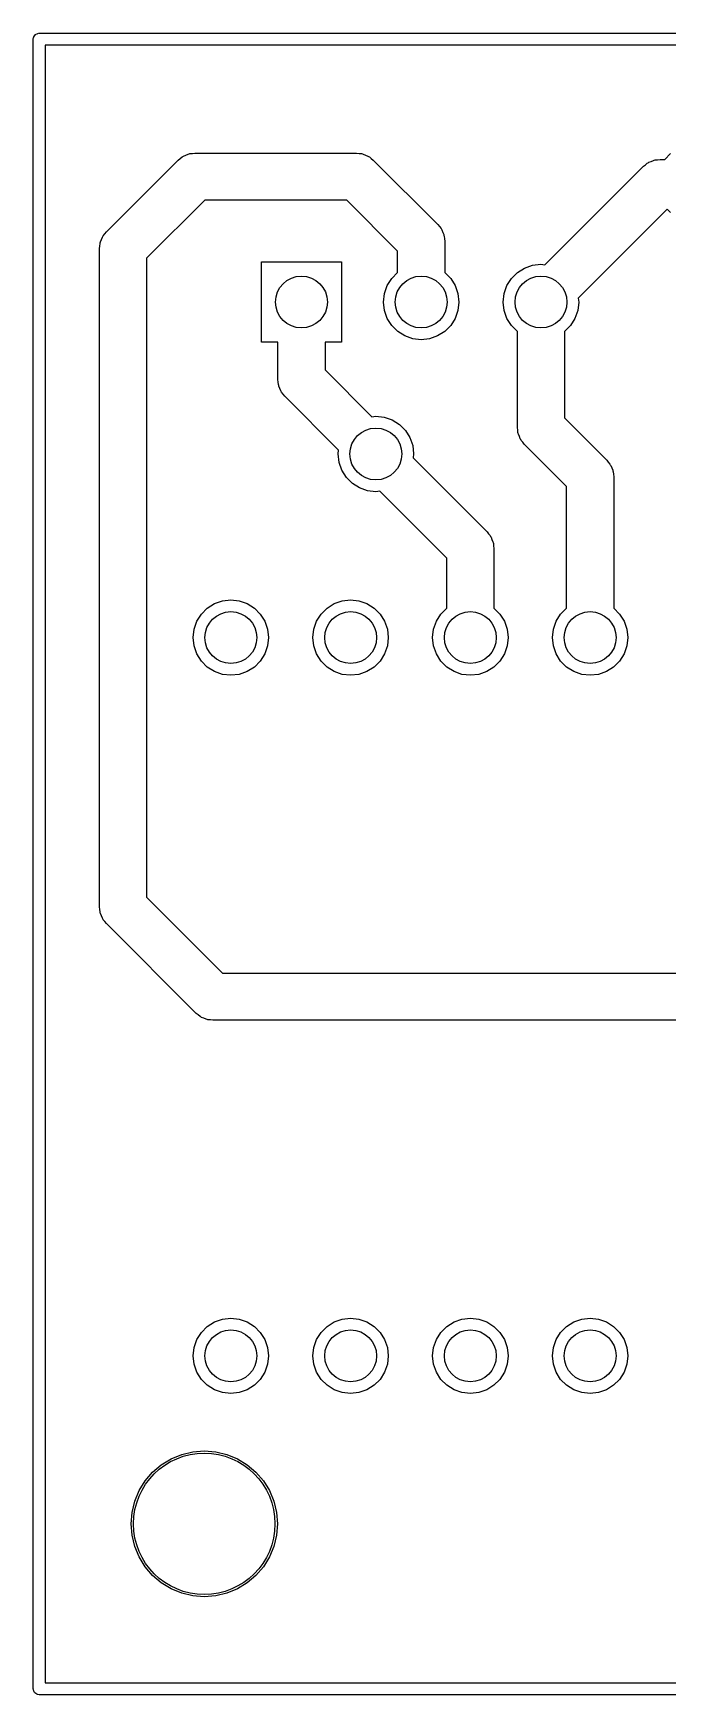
# Model space of a CAD drawing. Extents: x -0.1 to 84.1, y -0.1 to 35.1.
# Drawn here: x -0.13 to 13.33, y -0.13 to 35.13 of the extents above; entities that cross this region are included whole.
import ezdxf

# ---------------------------------------------------------------- set-up
doc = ezdxf.new("R2010")
doc.units = 0
doc.layers.add('BLACK', color=7, linetype='CONTINUOUS')

msp = doc.modelspace()

# ---------------------------------------------------------------- linework, layer by layer
at = {"layer": 'BLACK', "linetype": 'CONTINUOUS'}
for p, q in [((-0.127, 35), (-0.12186, 35.0358)), ((-0.127, 0), (-0.127, 35)), ((-0.12186, 35.0358), (-0.11684, 35.0436)), ((-0.11684, 35.0436), (-0.11552, 35.0528)), ((-0.11552, 35.0528), (-0.0978, 35.0732)), ((-0.0978, 35.0732), (-0.08317, 35.096)), ((-0.08317, 35.096), (-0.07473, 35.0998)), ((-0.07473, 35.0998), (-0.06866, 35.1068)), ((-0.06866, 35.1068), (-0.04269, 35.1145)), ((-0.04269, 35.1145), (-0.01807, 35.1257)), ((-0.01807, 35.1257), (-0.0089, 35.1244)), ((-0.0089, 35.1244), (0, 35.127)), ((0, 35.127), (84, 35.127)), ((0.127, 34.873), (0.127, 0.127)), ((83.873, 34.873), (0.127, 34.873)), ((1.42411, 30.9126), (2.94811, 32.4366)), ((2.94811, 32.4366), (2.99092, 32.4687)), ((2.99092, 32.4687), (3.03134, 32.5037)), ((3.03134, 32.5037), (3.04767, 32.5112)), ((3.04767, 32.5112), (3.06203, 32.5219)), ((3.06203, 32.5219), (3.11214, 32.5406)), ((3.11214, 32.5406), (3.16079, 32.5628)), ((3.16079, 32.5628), (3.17856, 32.5654)), ((3.17856, 32.5654), (3.19538, 32.5717)), ((3.19538, 32.5717), (3.24872, 32.5755)), ((3.24872, 32.5755), (3.30166, 32.5831)), ((3.30166, 32.5831), (6.73066, 32.5831)), ((6.73066, 32.5831), (6.7836, 32.5755)), ((6.7836, 32.5755), (6.83694, 32.5717)), ((6.83694, 32.5717), (6.85376, 32.5654)), ((6.85376, 32.5654), (6.87153, 32.5628)), ((6.87153, 32.5628), (6.92018, 32.5406)), ((6.92018, 32.5406), (6.97028, 32.5219)), ((6.97028, 32.5219), (6.98465, 32.5112)), ((6.98465, 32.5112), (7.00098, 32.5037)), ((7.00098, 32.5037), (7.0414, 32.4687)), ((7.0414, 32.4687), (7.08421, 32.4366)), ((7.08421, 32.4366), (8.45451, 31.0663)), ((13.0438, 32.4323), (13.0606, 32.4386)), ((13.0606, 32.4386), (13.1139, 32.4424)), ((13.1139, 32.4424), (13.1669, 32.45)), ((13.1669, 32.45), (13.2657, 32.45)), ((13.2657, 32.45), (13.3912, 32.5755)), ((10.7244, 30.2147), (12.8133, 32.3036)), ((12.8133, 32.3036), (12.8561, 32.3356)), ((12.8561, 32.3356), (12.8965, 32.3706)), ((12.8965, 32.3706), (12.9129, 32.3781)), ((12.9129, 32.3781), (12.9272, 32.3888)), ((12.9272, 32.3888), (12.9774, 32.4075)), ((12.9774, 32.4075), (13.026, 32.4297)), ((13.026, 32.4297), (13.0438, 32.4323)), ((3.50877, 31.5831), (2.27766, 30.352)), ((6.52355, 31.5831), (3.50877, 31.5831)), ((7.60096, 30.5057), (6.52355, 31.5831)), ((13.3199, 31.3959), (11.4316, 29.5076)), ((13.3912, 31.3245), (13.3199, 31.3959)), ((8.45451, 31.0663), (8.48656, 31.0235)), ((1.28909, 30.6654), (1.29536, 30.6822)), ((1.29536, 30.6822), (1.29791, 30.7)), ((1.29791, 30.7), (1.32013, 30.7486)), ((1.32013, 30.7486), (1.33882, 30.7987)), ((1.33882, 30.7987), (1.34957, 30.8131)), ((1.34957, 30.8131), (1.35703, 30.8294)), ((1.35703, 30.8294), (1.39206, 30.8698)), ((1.39206, 30.8698), (1.42411, 30.9126)), ((8.48656, 31.0235), (8.52159, 30.9831)), ((8.52159, 30.9831), (8.52904, 30.9668)), ((8.52904, 30.9668), (8.5398, 30.9524)), ((8.5398, 30.9524), (8.55849, 30.9023)), ((8.55849, 30.9023), (8.58071, 30.8537)), ((8.58071, 30.8537), (8.58326, 30.8359)), ((8.58326, 30.8359), (8.58953, 30.8191)), ((8.58953, 30.8191), (8.59335, 30.7657)), ((8.59335, 30.7657), (8.60096, 30.7128)), ((8.60096, 30.7128), (8.60096, 30.0483)), ((1.27766, 30.5591), (1.28527, 30.612)), ((1.27766, 16.5891), (1.27766, 30.5591)), ((1.28527, 30.612), (1.28909, 30.6654)), ((2.27766, 30.352), (2.27766, 16.7962)), ((7.60096, 30.0483), (7.60096, 30.5057)), ((4.71096, 28.5741), (4.71096, 30.2741)), ((4.71096, 30.2741), (6.41096, 30.2741)), ((6.41096, 30.2741), (6.41096, 28.5741)), ((7.47549, 29.9229), (7.60096, 30.0483)), ((8.60096, 30.0483), (8.72642, 29.9229)), ((10.0155, 29.9229), (10.1422, 30.0496)), ((10.1422, 30.0496), (10.2939, 30.1449)), ((10.2939, 30.1449), (10.4629, 30.204)), ((10.4629, 30.204), (10.641, 30.2241)), ((10.641, 30.2241), (10.7244, 30.2147)), ((7.32102, 29.6021), (7.38018, 29.7712)), ((7.38018, 29.7712), (7.47549, 29.9229)), ((8.72642, 29.9229), (8.82174, 29.7712)), ((8.82174, 29.7712), (8.8809, 29.6021)), ((9.86102, 29.6021), (9.92019, 29.7712)), ((9.92019, 29.7712), (10.0155, 29.9229)), ((7.30096, 29.4241), (7.32102, 29.6021)), ((7.32102, 29.2461), (7.30096, 29.4241)), ((8.8809, 29.6021), (8.90096, 29.4241)), ((8.90096, 29.4241), (8.8809, 29.2461)), ((9.84096, 29.4241), (9.86102, 29.6021)), ((9.86102, 29.2461), (9.84096, 29.4241)), ((11.441, 29.4241), (11.4209, 29.2461)), ((11.4316, 29.5076), (11.441, 29.4241)), ((7.38018, 29.077), (7.32102, 29.2461)), ((7.47549, 28.9253), (7.38018, 29.077)), ((7.60217, 28.7986), (7.47549, 28.9253)), ((8.72642, 28.9253), (8.59975, 28.7986)), ((8.82174, 29.077), (8.72642, 28.9253)), ((8.8809, 29.2461), (8.82174, 29.077)), ((9.92019, 29.077), (9.86102, 29.2461)), ((10.0155, 28.9253), (9.92019, 29.077)), ((10.141, 28.7998), (10.0155, 28.9253)), ((11.2664, 28.9253), (11.141, 28.7998)), ((11.3617, 29.077), (11.2664, 28.9253)), ((11.4209, 29.2461), (11.3617, 29.077)), ((5.06096, 28.5741), (4.71096, 28.5741)), ((5.06096, 27.779), (5.06096, 28.5741)), ((6.41096, 28.5741), (6.06096, 28.5741)), ((6.06096, 28.5741), (6.06096, 27.9861)), ((7.75385, 28.7033), (7.60217, 28.7986)), ((7.92294, 28.6441), (7.75385, 28.7033)), ((8.10096, 28.6241), (7.92294, 28.6441)), ((8.27898, 28.6441), (8.10096, 28.6241)), ((8.44807, 28.7033), (8.27898, 28.6441)), ((8.59975, 28.7986), (8.44807, 28.7033)), ((10.141, 26.759), (10.141, 28.7998)), ((11.141, 28.7998), (11.141, 26.9661)), ((6.06096, 27.9861), (7.05651, 26.9906)), ((5.06857, 27.7261), (5.06096, 27.779)), ((5.07239, 27.6728), (5.06857, 27.7261)), ((5.07866, 27.6559), (5.07239, 27.6728)), ((5.08121, 27.6382), (5.07866, 27.6559)), ((5.10343, 27.5895), (5.08121, 27.6382)), ((5.12212, 27.5394), (5.10343, 27.5895)), ((5.13287, 27.5251), (5.12212, 27.5394)), ((5.14033, 27.5087), (5.13287, 27.5251)), ((5.17536, 27.4683), (5.14033, 27.5087)), ((5.20741, 27.4255), (5.17536, 27.4683)), ((6.34941, 26.2835), (5.20741, 27.4255)), ((7.05651, 26.9906), (7.14, 27)), ((7.14, 27), (7.31802, 26.9799)), ((7.31802, 26.9799), (7.48711, 26.9208)), ((7.48711, 26.9208), (7.63879, 26.8255)), ((7.63879, 26.8255), (7.76546, 26.6988)), ((11.141, 26.9661), (12.0372, 26.0699)), ((7.76546, 26.6988), (7.86077, 26.5471)), ((7.86077, 26.5471), (7.91994, 26.378)), ((10.1486, 26.7061), (10.141, 26.759)), ((10.1524, 26.6528), (10.1486, 26.7061)), ((10.1587, 26.6359), (10.1524, 26.6528)), ((10.1612, 26.6182), (10.1587, 26.6359)), ((10.1834, 26.5695), (10.1612, 26.6182)), ((10.2021, 26.5194), (10.1834, 26.5695)), ((10.2129, 26.505), (10.2021, 26.5194)), ((10.2203, 26.4887), (10.2129, 26.505)), ((10.2554, 26.4483), (10.2203, 26.4887)), ((10.2874, 26.4055), (10.2554, 26.4483)), ((6.34, 26.2), (6.34941, 26.2835)), ((6.36006, 26.022), (6.34, 26.2)), ((7.91994, 26.378), (7.94, 26.2)), ((7.94, 26.2), (7.93059, 26.1165)), ((7.93059, 26.1165), (9.49721, 24.5499)), ((11.1837, 25.5092), (10.2874, 26.4055)), ((6.41922, 25.8529), (6.36006, 26.022)), ((6.51453, 25.7012), (6.41922, 25.8529)), ((12.0372, 26.0699), (12.0693, 26.0271)), ((12.0693, 26.0271), (12.1043, 25.9867)), ((12.1043, 25.9867), (12.1117, 25.9703)), ((12.1117, 25.9703), (12.1225, 25.956)), ((12.1225, 25.956), (12.1412, 25.9059)), ((12.1412, 25.9059), (12.1634, 25.8572)), ((12.1634, 25.8572), (12.166, 25.8394)), ((12.166, 25.8394), (12.1722, 25.8226)), ((12.1722, 25.8226), (12.176, 25.7693)), ((12.176, 25.7693), (12.1837, 25.7163)), ((6.64121, 25.5745), (6.51453, 25.7012)), ((6.79289, 25.4792), (6.64121, 25.5745)), ((6.96198, 25.4201), (6.79289, 25.4792)), ((7.14, 25.4), (6.96198, 25.4201)), ((7.22349, 25.4094), (7.14, 25.4)), ((8.64366, 23.9892), (7.22349, 25.4094)), ((11.1837, 22.9283), (11.1837, 25.5092)), ((12.1837, 25.7163), (12.1837, 22.9283)), ((9.49721, 24.5499), (9.52926, 24.5071)), ((9.52926, 24.5071), (9.56429, 24.4667)), ((9.56429, 24.4667), (9.57174, 24.4503)), ((9.57174, 24.4503), (9.5825, 24.436)), ((9.5825, 24.436), (9.60119, 24.3859)), ((9.60119, 24.3859), (9.62341, 24.3372)), ((9.62341, 24.3372), (9.62596, 24.3194)), ((8.64366, 22.9283), (8.64366, 23.9892)), ((9.62596, 24.3194), (9.63223, 24.3026)), ((9.63223, 24.3026), (9.63605, 24.2493)), ((9.63605, 24.2493), (9.64366, 24.1963)), ((9.64366, 24.1963), (9.64366, 22.9283)), ((3.43819, 22.8029), (3.56487, 22.9296)), ((3.56487, 22.9296), (3.71655, 23.0249)), ((3.71655, 23.0249), (3.88564, 23.084)), ((3.88564, 23.084), (4.06366, 23.1041)), ((4.06366, 23.1041), (4.24168, 23.084)), ((4.24168, 23.084), (4.41077, 23.0249)), ((4.41077, 23.0249), (4.56245, 22.9296)), ((4.56245, 22.9296), (4.68912, 22.8029)), ((5.97819, 22.8029), (6.10487, 22.9296)), ((6.10487, 22.9296), (6.25655, 23.0249)), ((6.25655, 23.0249), (6.42564, 23.084)), ((6.42564, 23.084), (6.60366, 23.1041)), ((6.60366, 23.1041), (6.78168, 23.084)), ((6.78168, 23.084), (6.95077, 23.0249)), ((6.95077, 23.0249), (7.10245, 22.9296)), ((7.10245, 22.9296), (7.22912, 22.8029)), ((8.5182, 22.8029), (8.64366, 22.9283)), ((9.64366, 22.9283), (9.76912, 22.8029)), ((11.0582, 22.8029), (11.1837, 22.9283)), ((12.1837, 22.9283), (12.3091, 22.8029)), ((3.28372, 22.4821), (3.34288, 22.6512)), ((3.34288, 22.6512), (3.43819, 22.8029)), ((4.68912, 22.8029), (4.78444, 22.6512)), ((4.78444, 22.6512), (4.8436, 22.4821)), ((5.82372, 22.4821), (5.88288, 22.6512)), ((5.88288, 22.6512), (5.97819, 22.8029)), ((7.22912, 22.8029), (7.32443, 22.6512)), ((7.32443, 22.6512), (7.3836, 22.4821)), ((8.36372, 22.4821), (8.42288, 22.6512)), ((8.42288, 22.6512), (8.5182, 22.8029)), ((9.76912, 22.8029), (9.86444, 22.6512)), ((9.86444, 22.6512), (9.9236, 22.4821)), ((10.9037, 22.4821), (10.9629, 22.6512)), ((10.9629, 22.6512), (11.0582, 22.8029)), ((12.3091, 22.8029), (12.4044, 22.6512)), ((12.4044, 22.6512), (12.4636, 22.4821)), ((3.26366, 22.3041), (3.28372, 22.4821)), ((3.28372, 22.1261), (3.26366, 22.3041)), ((4.8436, 22.4821), (4.86366, 22.3041)), ((4.86366, 22.3041), (4.8436, 22.1261)), ((5.80366, 22.3041), (5.82372, 22.4821)), ((5.82372, 22.1261), (5.80366, 22.3041)), ((7.3836, 22.4821), (7.40366, 22.3041)), ((7.40366, 22.3041), (7.3836, 22.1261)), ((8.34366, 22.3041), (8.36372, 22.4821)), ((8.36372, 22.1261), (8.34366, 22.3041)), ((9.9236, 22.4821), (9.94366, 22.3041)), ((9.94366, 22.3041), (9.9236, 22.1261)), ((10.8837, 22.3041), (10.9037, 22.4821)), ((10.9037, 22.1261), (10.8837, 22.3041)), ((12.4636, 22.4821), (12.4837, 22.3041)), ((12.4837, 22.3041), (12.4636, 22.1261)), ((3.34288, 21.957), (3.28372, 22.1261)), ((3.43819, 21.8053), (3.34288, 21.957)), ((4.78444, 21.957), (4.68912, 21.8053)), ((4.8436, 22.1261), (4.78444, 21.957)), ((5.88288, 21.957), (5.82372, 22.1261)), ((5.97819, 21.8053), (5.88288, 21.957)), ((7.32443, 21.957), (7.22912, 21.8053)), ((7.3836, 22.1261), (7.32443, 21.957)), ((8.42288, 21.957), (8.36372, 22.1261)), ((8.5182, 21.8053), (8.42288, 21.957)), ((9.86444, 21.957), (9.76912, 21.8053)), ((9.9236, 22.1261), (9.86444, 21.957)), ((10.9629, 21.957), (10.9037, 22.1261)), ((11.0582, 21.8053), (10.9629, 21.957)), ((12.4044, 21.957), (12.3091, 21.8053)), ((12.4636, 22.1261), (12.4044, 21.957)), ((3.56487, 21.6786), (3.43819, 21.8053)), ((3.71655, 21.5833), (3.56487, 21.6786)), ((3.88564, 21.5241), (3.71655, 21.5833)), ((4.06366, 21.5041), (3.88564, 21.5241)), ((4.24168, 21.5241), (4.06366, 21.5041)), ((4.41077, 21.5833), (4.24168, 21.5241)), ((4.56245, 21.6786), (4.41077, 21.5833)), ((4.68912, 21.8053), (4.56245, 21.6786)), ((6.10487, 21.6786), (5.97819, 21.8053)), ((6.25655, 21.5833), (6.10487, 21.6786)), ((6.42564, 21.5241), (6.25655, 21.5833)), ((6.60366, 21.5041), (6.42564, 21.5241)), ((6.78168, 21.5241), (6.60366, 21.5041)), ((6.95077, 21.5833), (6.78168, 21.5241)), ((7.10245, 21.6786), (6.95077, 21.5833)), ((7.22912, 21.8053), (7.10245, 21.6786)), ((8.64487, 21.6786), (8.5182, 21.8053)), ((8.79655, 21.5833), (8.64487, 21.6786)), ((8.96564, 21.5241), (8.79655, 21.5833)), ((9.14366, 21.5041), (8.96564, 21.5241)), ((9.32168, 21.5241), (9.14366, 21.5041)), ((9.49077, 21.5833), (9.32168, 21.5241)), ((9.64245, 21.6786), (9.49077, 21.5833)), ((9.76912, 21.8053), (9.64245, 21.6786)), ((11.1849, 21.6786), (11.0582, 21.8053)), ((11.3366, 21.5833), (11.1849, 21.6786)), ((11.5056, 21.5241), (11.3366, 21.5833)), ((11.6837, 21.5041), (11.5056, 21.5241)), ((11.8617, 21.5241), (11.6837, 21.5041)), ((12.0308, 21.5833), (11.8617, 21.5241)), ((12.1825, 21.6786), (12.0308, 21.5833)), ((12.3091, 21.8053), (12.1825, 21.6786)), ((1.28527, 16.5362), (1.27766, 16.5891)), ((2.27766, 16.7962), (3.88977, 15.1841)), ((1.28909, 16.4828), (1.28527, 16.5362)), ((1.29536, 16.466), (1.28909, 16.4828)), ((1.29791, 16.4482), (1.29536, 16.466)), ((1.32013, 16.3996), (1.29791, 16.4482)), ((1.33882, 16.3495), (1.32013, 16.3996)), ((1.34957, 16.3351), (1.33882, 16.3495)), ((1.35703, 16.3188), (1.34957, 16.3351)), ((1.39206, 16.2783), (1.35703, 16.3188)), ((1.42411, 16.2355), (1.39206, 16.2783)), ((3.32911, 14.3305), (1.42411, 16.2355)), ((3.88977, 15.1841), (26.2887, 15.1841)), ((3.37192, 14.2985), (3.32911, 14.3305)), ((3.41234, 14.2635), (3.37192, 14.2985)), ((3.42867, 14.256), (3.41234, 14.2635)), ((3.44304, 14.2453), (3.42867, 14.256)), ((3.49314, 14.2266), (3.44304, 14.2453)), ((3.54179, 14.2043), (3.49314, 14.2266)), ((3.55956, 14.2018), (3.54179, 14.2043)), ((3.57638, 14.1955), (3.55956, 14.2018)), ((3.62972, 14.1917), (3.57638, 14.1955)), ((3.68266, 14.1841), (3.62972, 14.1917)), ((26.0816, 14.1841), (3.68266, 14.1841)), ((3.56487, 7.68955), (3.71655, 7.78486)), ((3.71655, 7.78486), (3.88564, 7.84403)), ((3.88564, 7.84403), (4.06366, 7.86409)), ((4.06366, 7.86409), (4.24168, 7.84403)), ((4.24168, 7.84403), (4.41077, 7.78486)), ((4.41077, 7.78486), (4.56245, 7.68955)), ((6.10487, 7.68955), (6.25655, 7.78486)), ((6.25655, 7.78486), (6.42564, 7.84403)), ((6.42564, 7.84403), (6.60366, 7.86409)), ((6.60366, 7.86409), (6.78168, 7.84403)), ((6.78168, 7.84403), (6.95077, 7.78486)), ((6.95077, 7.78486), (7.10245, 7.68955)), ((8.64487, 7.68955), (8.79655, 7.78486)), ((8.79655, 7.78486), (8.96564, 7.84403)), ((8.96564, 7.84403), (9.14366, 7.86409)), ((9.14366, 7.86409), (9.32168, 7.84403)), ((9.32168, 7.84403), (9.49077, 7.78486)), ((9.49077, 7.78486), (9.64245, 7.68955)), ((11.1849, 7.68955), (11.3366, 7.78486)), ((11.3366, 7.78486), (11.5056, 7.84403)), ((11.5056, 7.84403), (11.6837, 7.86409)), ((11.6837, 7.86409), (11.8617, 7.84403)), ((11.8617, 7.84403), (12.0308, 7.78486)), ((12.0308, 7.78486), (12.1825, 7.68955)), ((3.28372, 7.24211), (3.34288, 7.4112)), ((3.34288, 7.4112), (3.43819, 7.56288)), ((3.43819, 7.56288), (3.56487, 7.68955)), ((4.56245, 7.68955), (4.68912, 7.56288)), ((4.68912, 7.56288), (4.78444, 7.4112)), ((4.78444, 7.4112), (4.8436, 7.24211)), ((5.82372, 7.24211), (5.88288, 7.4112)), ((5.88288, 7.4112), (5.97819, 7.56288)), ((5.97819, 7.56288), (6.10487, 7.68955)), ((7.10245, 7.68955), (7.22912, 7.56288)), ((7.22912, 7.56288), (7.32443, 7.4112)), ((7.32443, 7.4112), (7.3836, 7.24211)), ((8.36372, 7.24211), (8.42288, 7.4112)), ((8.42288, 7.4112), (8.5182, 7.56288)), ((8.5182, 7.56288), (8.64487, 7.68955)), ((9.64245, 7.68955), (9.76912, 7.56288)), ((9.76912, 7.56288), (9.86444, 7.4112)), ((9.86444, 7.4112), (9.9236, 7.24211)), ((10.9037, 7.24211), (10.9629, 7.4112)), ((10.9629, 7.4112), (11.0582, 7.56288)), ((11.0582, 7.56288), (11.1849, 7.68955)), ((12.1825, 7.68955), (12.3091, 7.56288)), ((12.3091, 7.56288), (12.4044, 7.4112)), ((12.4044, 7.4112), (12.4636, 7.24211)), ((3.26366, 7.06409), (3.28372, 7.24211)), ((3.28372, 6.88607), (3.26366, 7.06409)), ((4.8436, 7.24211), (4.86366, 7.06409)), ((4.86366, 7.06409), (4.8436, 6.88607)), ((5.80366, 7.06409), (5.82372, 7.24211)), ((5.82372, 6.88607), (5.80366, 7.06409)), ((7.3836, 7.24211), (7.40366, 7.06409)), ((7.40366, 7.06409), (7.3836, 6.88607)), ((8.34366, 7.06409), (8.36372, 7.24211)), ((8.36372, 6.88607), (8.34366, 7.06409)), ((9.9236, 7.24211), (9.94366, 7.06409)), ((9.94366, 7.06409), (9.9236, 6.88607)), ((10.8837, 7.06409), (10.9037, 7.24211)), ((10.9037, 6.88607), (10.8837, 7.06409)), ((12.4636, 7.24211), (12.4837, 7.06409)), ((12.4837, 7.06409), (12.4636, 6.88607)), ((3.34288, 6.71698), (3.28372, 6.88607)), ((3.43819, 6.5653), (3.34288, 6.71698)), ((4.78444, 6.71698), (4.68912, 6.5653)), ((4.8436, 6.88607), (4.78444, 6.71698)), ((5.88288, 6.71698), (5.82372, 6.88607)), ((5.97819, 6.5653), (5.88288, 6.71698)), ((7.32443, 6.71698), (7.22912, 6.5653)), ((7.3836, 6.88607), (7.32443, 6.71698)), ((8.42288, 6.71698), (8.36372, 6.88607)), ((8.5182, 6.5653), (8.42288, 6.71698)), ((9.86444, 6.71698), (9.76912, 6.5653)), ((9.9236, 6.88607), (9.86444, 6.71698)), ((10.9629, 6.71698), (10.9037, 6.88607)), ((11.0582, 6.5653), (10.9629, 6.71698)), ((12.4044, 6.71698), (12.3091, 6.5653)), ((12.4636, 6.88607), (12.4044, 6.71698)), ((3.56487, 6.43863), (3.43819, 6.5653)), ((3.71655, 6.34331), (3.56487, 6.43863)), ((4.56245, 6.43863), (4.41077, 6.34331)), ((4.68912, 6.5653), (4.56245, 6.43863)), ((6.10487, 6.43863), (5.97819, 6.5653)), ((6.25655, 6.34331), (6.10487, 6.43863)), ((7.10245, 6.43863), (6.95077, 6.34331)), ((7.22912, 6.5653), (7.10245, 6.43863)), ((8.64487, 6.43863), (8.5182, 6.5653)), ((8.79655, 6.34331), (8.64487, 6.43863)), ((9.64245, 6.43863), (9.49077, 6.34331)), ((9.76912, 6.5653), (9.64245, 6.43863)), ((11.1849, 6.43863), (11.0582, 6.5653)), ((11.3366, 6.34331), (11.1849, 6.43863)), ((12.1825, 6.43863), (12.0308, 6.34331)), ((12.3091, 6.5653), (12.1825, 6.43863)), ((3.88564, 6.28415), (3.71655, 6.34331)), ((4.06366, 6.26409), (3.88564, 6.28415)), ((4.24168, 6.28415), (4.06366, 6.26409)), ((4.41077, 6.34331), (4.24168, 6.28415)), ((6.42564, 6.28415), (6.25655, 6.34331)), ((6.60366, 6.26409), (6.42564, 6.28415)), ((6.78168, 6.28415), (6.60366, 6.26409)), ((6.95077, 6.34331), (6.78168, 6.28415)), ((8.96564, 6.28415), (8.79655, 6.34331)), ((9.14366, 6.26409), (8.96564, 6.28415)), ((9.32168, 6.28415), (9.14366, 6.26409)), ((9.49077, 6.34331), (9.32168, 6.28415)), ((11.5056, 6.28415), (11.3366, 6.34331)), ((11.6837, 6.26409), (11.5056, 6.28415)), ((11.8617, 6.28415), (11.6837, 6.26409)), ((12.0308, 6.34331), (11.8617, 6.28415)), ((2.79631, 4.88106), (3.02102, 4.97414)), ((3.02102, 4.97414), (3.25753, 5.03092)), ((3.25753, 5.03092), (3.5, 5.05)), ((3.5, 5.05), (3.74247, 5.03092)), ((3.74247, 5.03092), (3.97898, 4.97414)), ((3.97898, 4.97414), (4.20369, 4.88106)), ((2.24602, 4.41107), (2.40398, 4.59602)), ((2.40398, 4.59602), (2.58893, 4.75398)), ((2.58893, 4.75398), (2.79631, 4.88106)), ((4.20369, 4.88106), (4.41107, 4.75398)), ((4.41107, 4.75398), (4.59602, 4.59602)), ((4.59602, 4.59602), (4.75398, 4.41107)), ((2.11894, 4.20369), (2.24602, 4.41107)), ((4.75398, 4.41107), (4.88106, 4.20369)), ((1.96908, 3.74247), (2.02586, 3.97898)), ((2.02586, 3.97898), (2.11894, 4.20369)), ((4.88106, 4.20369), (4.97414, 3.97898)), ((4.97414, 3.97898), (5.03092, 3.74247)), ((1.95, 3.5), (1.96908, 3.74247)), ((5.03092, 3.74247), (5.05, 3.5)), ((1.96908, 3.25753), (1.95, 3.5)), ((2.02586, 3.02102), (1.96908, 3.25753)), ((5.03092, 3.25753), (4.97414, 3.02102)), ((5.05, 3.5), (5.03092, 3.25753)), ((2.11894, 2.79631), (2.02586, 3.02102)), ((4.97414, 3.02102), (4.88106, 2.79631)), ((2.24602, 2.58893), (2.11894, 2.79631)), ((2.40398, 2.40398), (2.24602, 2.58893)), ((4.75398, 2.58893), (4.59602, 2.40398)), ((4.88106, 2.79631), (4.75398, 2.58893)), ((2.58893, 2.24602), (2.40398, 2.40398)), ((2.79631, 2.11894), (2.58893, 2.24602)), ((3.02102, 2.02586), (2.79631, 2.11894)), ((4.20369, 2.11894), (3.97898, 2.02586)), ((4.41107, 2.24602), (4.20369, 2.11894)), ((4.59602, 2.40398), (4.41107, 2.24602)), ((3.25753, 1.96908), (3.02102, 2.02586)), ((3.5, 1.95), (3.25753, 1.96908)), ((3.74247, 1.96908), (3.5, 1.95)), ((3.97898, 2.02586), (3.74247, 1.96908)), ((-0.12439, -0.0089), (-0.127, 0)), ((0.127, 0.127), (83.873, 0.127)), ((-0.12571, -0.01807), (-0.12439, -0.0089)), ((-0.11446, -0.04269), (-0.12571, -0.01807)), ((-0.10684, -0.06866), (-0.11446, -0.04269)), ((-0.09983, -0.07473), (-0.10684, -0.06866)), ((-0.09598, -0.08317), (-0.09983, -0.07473)), ((-0.07321, -0.0978), (-0.09598, -0.08317)), ((-0.05276, -0.11552), (-0.07321, -0.0978)), ((-0.04358, -0.11684), (-0.05276, -0.11552)), ((-0.03578, -0.12186), (-0.04358, -0.11684)), ((0, -0.127), (-0.03578, -0.12186)), ((84, -0.127), (0, -0.127))]:
    msp.add_line(p, q, dxfattribs=at)
at = {"layer": 'BLACK'}
for centre, radius in [((5.56096, 29.4241), 0.55), ((8.10096, 29.4241), 0.55), ((10.641, 29.4241), 0.55), ((7.14, 26.2), 0.55), ((4.06366, 22.3041), 0.55), ((6.60366, 22.3041), 0.55), ((9.14366, 22.3041), 0.55), ((11.6837, 22.3041), 0.55), ((4.06366, 7.06409), 0.55), ((6.60366, 7.06409), 0.55), ((9.14366, 7.06409), 0.55), ((11.6837, 7.06409), 0.55), ((3.5, 3.5), 1.5)]:
    msp.add_circle(centre, radius, dxfattribs=at)

doc.saveas('drawing.dxf')
